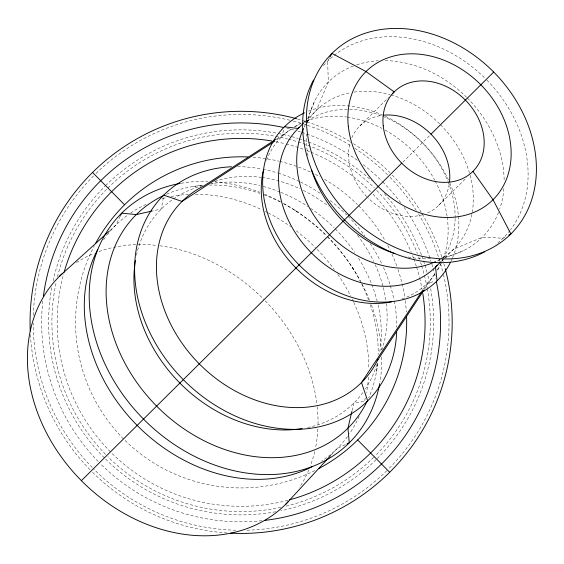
<?xml version="1.0" encoding="UTF-8"?>
<svg xmlns="http://www.w3.org/2000/svg" width="564" height="564" viewBox="0 0 564 564"><rect width="100%" height="100%" fill="white"/><g stroke="black" fill="none" stroke-linecap="round" stroke-linejoin="round"><path stroke-width="0.42" stroke-dasharray="2.82 2.11" d="M376.533 371.464L378.091 361.954M163.285 197.703L161.403 208.948L153.034 210.823M352.056 410.613L353.811 403.098L365.077 401.314M283.621 130.009L282 136.467L276.853 139.809M305.272 124.637L304.313 127.034A97.586 78.142 45.3 0 1 305.103 125.504M307.507 119.039L314.853 100.66M120.224 216.146L115.888 225.121L110.079 230.394M329.623 57.648L327.656 61.18L328.318 82.069L316.333 110.431L307.232 119.455M424.621 289.043L434.781 273.66M437.199 269.994L440.103 265.595M423.501 289.008L427.378 283.163L434.654 281.401M331.315 454.873L337.23 448.465L345.492 444.566M304.807 121.859L306.626 120.054M359.804 125.976L388.561 97.48M402.83 162.101L430.212 134.965M438.566 205.451L466.696 177.575M441.584 261.09L444.009 258.679M444.615 258.079L453.717 249.062L482.185 237.331L503.067 238.177L505.915 236.64M276.825 138.695L291.567 129.149M295.254 126.766L299.674 123.904M440.223 259.687L437.015 260.935A97.586 78.142 45.3 0 0 440.061 259.334M444.228 258.122L463.474 250.635M193.24 186.515L202.765 185.041M213.157 183.434L211.422 183.702A136.671 109.437 45.3 0 1 259.856 185.605M294.817 210.245L297.334 211.867M352.112 267.146L353.72 269.677M430.649 288.606A192.521 192.521 0 0 1 377.238 458.504M376.019 459.716A192.521 192.521 0 0 1 280.858 510.744M275.733 511.752A192.521 192.521 0 0 1 105.588 459.103M104.368 457.883A192.521 192.521 0 0 1 51.888 286.9M53.108 280.928A192.521 192.521 0 0 1 104.989 186.233M105.595 185.626A192.521 192.521 0 0 1 277.439 133.308M278.292 133.478A192.521 192.521 0 0 1 290.115 136.192M291.778 136.636A192.521 192.521 0 0 1 298.405 138.575M299.23 138.829A192.521 192.521 0 0 1 371.641 180.854M384.38 193.762A192.521 192.521 0 0 1 421.534 255.196M421.837 256.014A192.521 192.521 0 0 1 423.289 260.124M423.571 260.949A192.521 192.521 0 0 1 424.65 264.255M424.911 265.08A192.521 192.521 0 0 1 427.075 272.546M427.935 275.881A192.521 192.521 0 0 1 430.008 285.18M443.459 274.527A207.919 207.919 0 0 1 388.702 468.825M386.855 470.665A207.919 207.919 0 0 1 245.403 530.245M235.83 530.223A207.919 207.919 0 0 1 93.434 468.726M92.214 467.486A207.919 207.919 0 0 1 33.191 323.172M33.311 315.339A207.919 207.919 0 0 1 93.525 175.912M95.993 173.465A207.919 207.919 0 0 1 292.469 120.893M293.308 121.105A207.919 207.919 0 0 1 303.361 123.988M304.193 124.249A207.919 207.919 0 0 1 306.696 125.06M307.528 125.342A207.919 207.919 0 0 1 351.844 146.386M354.798 148.283A207.919 207.919 0 0 1 387.567 174.784M390.013 177.251A207.919 207.919 0 0 1 416.218 210.259M418.544 213.975A207.919 207.919 0 0 1 440.301 262.746M440.554 263.585A207.919 207.919 0 0 1 443.255 273.681M427.279 288.592A189.208 189.208 0 0 1 374.912 456.156M373.685 457.362A189.208 189.208 0 0 1 285.92 506.197M280.858 507.353A189.208 189.208 0 0 1 107.935 456.769M105.517 454.33A189.208 189.208 0 0 1 56.308 281.803M57.486 276.748A189.208 189.208 0 0 1 106.709 189.194M107.928 187.981A189.208 189.208 0 0 1 274.851 136.192M275.704 136.354A189.208 189.208 0 0 1 287.577 138.956M288.408 139.167A189.208 189.208 0 0 1 297.531 141.768M298.356 142.029A189.208 189.208 0 0 1 374.292 187.967M376.71 190.413A189.208 189.208 0 0 1 417.381 253.588M418.615 256.86A189.208 189.208 0 0 1 419.51 259.32M420.638 262.613A189.208 189.208 0 0 1 421.442 265.094M421.703 265.926A189.208 189.208 0 0 1 427.124 287.739M227.081 532.966A211.063 211.063 0 0 1 92.425 472.167M89.986 469.699A211.063 211.063 0 0 1 30.4 334.508M297.496 118.976A211.063 211.063 0 0 1 349.708 141.388M353.424 143.672A211.063 211.063 0 0 1 389.802 172.57M392.241 175.037A211.063 211.063 0 0 1 445.003 267.822M261.907 520.734A199.452 199.452 0 0 1 100.66 463.989M98.235 461.535A199.452 199.452 0 0 1 42.843 300.654M286.907 128.247A199.452 199.452 0 0 1 293.604 129.946M297.75 131.13A199.452 199.452 0 0 1 301.063 132.138M301.895 132.406A199.452 199.452 0 0 1 306.019 133.774M306.844 134.056A199.452 199.452 0 0 1 358.344 161.008M363.244 164.681A199.452 199.452 0 0 1 382.173 181.361M382.78 181.975A199.452 199.452 0 0 1 400.948 203.061M404.036 207.312A199.452 199.452 0 0 1 430.833 260.815M431.876 264.135A199.452 199.452 0 0 1 432.856 267.456M433.096 268.288A199.452 199.452 0 0 1 435.641 278.327M287.922 500.268A183.956 183.956 0 0 1 111.679 453.082M110.452 451.856A183.956 183.956 0 0 1 63.64 273.956M275.93 141.74A183.956 183.956 0 0 1 285.321 143.806M286.167 144.017A183.956 183.956 0 0 1 303.672 149.375M306.964 150.602A183.956 183.956 0 0 1 310.242 151.899M311.053 152.231A183.956 183.956 0 0 1 370.548 191.654M372.987 194.115A183.956 183.956 0 0 1 411.212 252.334M412.524 255.598A183.956 183.956 0 0 1 413.468 258.065M413.772 258.89A183.956 183.956 0 0 1 416.338 266.363M416.599 267.195A183.956 183.956 0 0 1 419.447 277.234M419.658 278.08A183.956 183.956 0 0 1 422.21 290.051M314.881 470.587A165.562 165.562 0 0 1 124.736 440.124M123.516 438.912A165.562 165.562 0 0 1 94.357 245.735M253.074 157.243A165.562 165.562 0 0 1 278.842 161.163M279.681 161.367A165.562 165.562 0 0 1 310.743 172.161M315.438 174.431A165.562 165.562 0 0 1 320.042 176.835M324.54 179.366A165.562 165.562 0 0 1 357.491 204.619M358.711 205.832A165.562 165.562 0 0 1 384.867 240.236M387.757 245.523A165.562 165.562 0 0 1 390.098 250.162M391.945 254.096A165.562 165.562 0 0 1 396.859 266.208M398.001 269.493A165.562 165.562 0 0 1 404.748 297.186M405.241 300.633A165.562 165.562 0 0 1 406.341 311.899M304.574 122.903A97.586 78.142 45.3 0 1 306.668 121.394M307.38 120.907A97.586 78.142 45.3 0 1 348.728 109.31M349.602 109.324A97.586 78.142 45.3 0 1 382.103 116.092M382.878 116.395A97.586 78.142 45.3 0 1 447.731 180.896M448.042 181.678A97.586 78.142 45.3 0 1 455.134 217.549M455.127 218.423A97.586 78.142 45.3 0 1 442.169 259.327M308.487 111.157A108.429 86.821 45.3 0 1 382.279 114.915M385.409 116.339A108.429 86.821 45.3 0 1 448.436 179.93M449.832 183.074A108.429 86.821 45.3 0 1 452.596 257.706M452.257 258.502A108.429 86.821 45.3 0 1 451.186 260.843M76.542 262.556A160.592 128.592 45.3 0 1 94.195 253.377M99.074 251.516A160.592 128.592 45.3 0 1 112.631 247.603M113.498 247.413A160.592 128.592 45.3 0 1 157.37 245.488M159.873 245.798A160.592 128.592 45.3 0 1 264.058 299.632M265.27 300.873A160.592 128.592 45.3 0 1 316.954 404.296M317.236 406.799A160.592 128.592 45.3 0 1 318.004 425.545M317.87 429.07A160.592 128.592 45.3 0 1 315.48 448.049M314.719 451.517A160.592 128.592 45.3 0 1 310.376 465.864M308.776 469.904A160.592 128.592 45.3 0 1 299.442 487.472M347.438 436.649A157.222 125.892 45.3 0 1 321.72 461.056M103.649 239.792A157.222 125.892 45.3 0 1 106.737 235.533M107.266 234.843A157.222 125.892 45.3 0 1 127.795 215.018M130.672 213.009A157.222 125.892 45.3 0 1 146.682 204.175M162.362 198.584A157.222 125.892 45.3 0 1 166.676 197.485M171.033 196.547A157.222 125.892 45.3 0 1 188.334 194.418M195.419 194.227A157.222 125.892 45.3 0 1 262.112 209.878M265.256 211.401A157.222 125.892 45.3 0 1 267.604 212.586M268.379 212.988A157.222 125.892 45.3 0 1 290.7 226.665M296.304 230.817A157.222 125.892 45.3 0 1 315.368 247.561M317.194 249.408A157.222 125.892 45.3 0 1 334.205 269.409M337.758 274.365A157.222 125.892 45.3 0 1 350.737 296.086M352.296 299.223A157.222 125.892 45.3 0 1 353.424 301.592M353.783 302.382A157.222 125.892 45.3 0 1 368.842 368.32M368.525 377.175A157.222 125.892 45.3 0 1 366.473 392.706M365.324 397.93A157.222 125.892 45.3 0 1 364.189 402.231M359.155 416.281A157.222 125.892 45.3 0 1 349.476 433.794M181.122 183.265A161.656 129.445 45.3 0 1 207.714 181.453M214.743 181.841A161.656 129.445 45.3 0 1 259.778 192.253M264.565 194.171A161.656 129.445 45.3 0 1 280.378 201.686M283.481 203.385A161.656 129.445 45.3 0 1 326.168 235.618M327.402 236.859A161.656 129.445 45.3 0 1 360.474 281.076M362.144 284.193A161.656 129.445 45.3 0 1 369.519 300.076M371.394 304.877A161.656 129.445 45.3 0 1 381.398 350.004M381.722 357.04A161.656 129.445 45.3 0 1 379.974 381.849M435.182 273.864A103.261 82.689 45.3 0 1 401.843 299.026M266.511 160.239A103.261 82.689 45.3 0 1 290.643 129.241M294.309 126.844A103.261 82.689 45.3 0 1 301.966 122.825M302.741 122.48A103.261 82.689 45.3 0 1 305.11 121.5M305.914 121.189A103.261 82.689 45.3 0 1 346.479 116.995M347.318 117.115A103.261 82.689 45.3 0 1 381.92 128.373M385.036 130.044A103.261 82.689 45.3 0 1 434.731 180.184M435.147 180.966A103.261 82.689 45.3 0 1 447.083 216.336M447.203 217.182A103.261 82.689 45.3 0 1 443.473 257.769M443.177 258.58A103.261 82.689 45.3 0 1 437.107 270.939M214.94 181.375A127.485 102.084 45.3 0 1 261.231 177.357M262.063 177.463A127.485 102.084 45.3 0 1 300.062 188.834M303.228 190.357A127.485 102.084 45.3 0 1 328.495 206.198M357.534 235.343A127.485 102.084 45.3 0 1 373.678 261.449M375.173 264.629A127.485 102.084 45.3 0 1 383.083 286.731M383.301 287.577A127.485 102.084 45.3 0 1 386.199 302.727M386.305 303.559A127.485 102.084 45.3 0 1 381.87 349.807M237.606 166.648A144.87 116.001 45.3 0 1 262.091 169.08M262.951 169.249A144.87 116.001 45.3 0 1 277.587 172.958M278.44 173.218A144.87 116.001 45.3 0 1 299.632 181.622M300.422 182.01A144.87 116.001 45.3 0 1 320.331 193.452M330.271 200.594A144.87 116.001 45.3 0 1 346.86 215.117M348.094 216.35A144.87 116.001 45.3 0 1 364.746 235.717M370.266 243.592A144.87 116.001 45.3 0 1 382.004 264.326M383.485 267.519A144.87 116.001 45.3 0 1 390.062 284.672M390.33 285.532A144.87 116.001 45.3 0 1 394.088 300.189M394.257 301.049A144.87 116.001 45.3 0 1 396.802 327.275M166.627 194.164A150.341 120.379 45.3 0 1 203.322 185.359M209.357 185.077A150.341 120.379 45.3 0 1 259.941 193.381M264.065 194.876A150.341 120.379 45.3 0 1 280.632 202.208M283.741 203.823A150.341 120.379 45.3 0 1 326.415 235.392M327.642 236.619A150.341 120.379 45.3 0 1 361.235 283.149M361.63 283.932A150.341 120.379 45.3 0 1 368.511 299.773M370.266 304.701A150.341 120.379 45.3 0 1 378.141 354.488M377.626 363.103A150.341 120.379 45.3 0 1 368.644 398.008M362.878 392.565A136.671 109.437 45.3 0 1 305.561 427.998M136.439 255.231A136.671 109.437 45.3 0 1 172.732 199.473M173.451 198.972A136.671 109.437 45.3 0 1 201.863 185.859M263.282 186.465A136.671 109.437 45.3 0 1 279.991 191.993M280.78 192.31A136.671 109.437 45.3 0 1 307.789 206.487M310.637 208.391A136.671 109.437 45.3 0 1 334.114 227.771M335.34 228.991A136.671 109.437 45.3 0 1 354.749 252.446M358.528 258.22A136.671 109.437 45.3 0 1 371.521 283.875M371.831 284.672A136.671 109.437 45.3 0 1 377.21 301.43M378.042 304.863A136.671 109.437 45.3 0 1 379.791 351.576M376.766 364.548A136.671 109.437 45.3 0 1 365.38 388.963M509.99 230.366A124.595 99.772 45.3 0 1 495.89 244.494M323.517 65.614A124.595 99.772 45.3 0 1 333.472 55.963M334.149 55.413A124.595 99.772 45.3 0 1 484.991 78.22M486.838 80.074A124.595 99.772 45.3 0 1 510.519 229.668M449.198 184.365A55.942 44.796 45.3 0 1 425.855 213.636M422.549 214.75A55.942 44.796 45.3 0 1 367.968 197.851M366.769 196.639A55.942 44.796 45.3 0 1 350.364 141.909M351.837 137.813A55.942 44.796 45.3 0 1 380.989 115.535M470.122 175.291A97.586 78.142 45.3 0 1 440.808 258.904M307.267 121.782A97.586 78.142 45.3 0 1 350.737 92.665M354.114 92.094A97.586 78.142 45.3 0 1 390.253 94.696M391.113 94.942A97.586 78.142 45.3 0 1 439.913 124.129M440.526 124.743A97.586 78.142 45.3 0 1 469.882 174.424M498.484 212.416A109.296 87.519 45.3 0 1 441.682 257.593M430.621 258.735A109.296 87.519 45.3 0 1 405.713 256.507M307.972 155.854A109.296 87.519 45.3 0 1 306.414 134.31M307.542 123.276A109.296 87.519 45.3 0 1 353.374 66.002M356.695 64.818A109.296 87.519 45.3 0 1 378.148 60.764M385.12 60.609A109.296 87.519 45.3 0 1 466.809 97.494M467.415 98.101A109.296 87.519 45.3 0 1 504.16 180.727M503.885 188.552A109.296 87.519 45.3 0 1 499.697 209.11"/><path stroke-width="0.85" d="M351.858 411.445L347.96 428.139L349.25 442.789L347.001 443.854M120.583 215.399L121.669 213.15L136.312 214.574L152.202 211.014M330.01 56.936L331.97 53.397L366.008 71.557L394.187 91.904L392.311 93.765M377.21 360.861L424.135 289.776M422.535 290.467L361.503 382.547L367.672 400.905M285.765 504.216L330.723 455.515M303.594 123.065L298.13 128.472L284.432 126.787M62.146 273.716A160.592 128.592 45.3 0 0 81.385 480.669L401.751 163.172M431.002 134.183L493.711 72.037M440.977 261.689L435.514 267.096L437.079 280.816M59.678 276.085L109.43 230.979M274.647 141.247L182.024 201.44L163.722 195.109M276.085 139.167L203.851 185.93A127.485 102.084 45.3 0 0 199.987 364.584A127.485 102.084 45.3 0 0 377.958 359.346M508.756 235.096L510.892 233.94A127.09 101.767 45.3 0 0 439.3 36.498A127.09 101.767 45.3 0 0 314.106 160.571A127.09 101.767 45.3 0 0 510.892 233.94L493.042 199.741L472.949 171.378M92.545 172.457L124.573 204.774M357.654 439.962L389.682 472.279M445.229 268.661A211.063 211.063 0 0 1 230.577 533.17M30.23 331.005A211.063 211.063 0 0 1 296.657 118.75M436.381 281.725A199.452 199.452 0 0 1 264.516 520.445M43.372 296.311A199.452 199.452 0 0 1 283.516 127.478M422.796 293.513A183.956 183.956 0 0 1 289.6 499.824M64.106 272.285A183.956 183.956 0 0 1 271.601 140.958M406.588 317.088A165.562 165.562 0 0 1 318.723 468.613M95.577 243.444A165.562 165.562 0 0 1 247.885 156.947M450.439 262.373A108.429 86.821 45.3 0 1 298.356 264.171A108.429 86.821 45.3 0 1 304.532 112.856M437.283 265.277A97.586 78.142 45.3 0 1 311.695 253.166A97.586 78.142 45.3 0 1 299.35 127.302M288.155 501.77A160.592 128.592 45.3 0 1 81.385 480.669M311.878 466.809A157.222 125.892 45.3 0 1 136.763 425.023A157.222 125.892 45.3 0 1 97.727 249.535M379.671 383.612A161.656 129.445 45.3 0 1 143.89 419.461A161.656 129.445 45.3 0 1 180.24 183.42M391.733 301.81A103.261 82.689 45.3 0 1 295.592 267.646A103.261 82.689 45.3 0 1 263.212 171.082M396.661 332.577A144.87 116.001 45.3 0 1 273.237 427.632A144.87 116.001 45.3 0 1 136.291 290.206A144.87 116.001 45.3 0 1 231.43 166.768M367.227 401.067A150.341 120.379 45.3 0 1 156.63 406.094A150.341 120.379 45.3 0 1 163.553 195.553M302.057 428.612A136.671 109.437 45.3 0 1 135.423 260.469M484.857 251.72A124.595 99.772 45.3 0 1 344.879 220.291A124.595 99.772 45.3 0 1 313.528 80.039M383.471 115.218A55.942 44.796 45.3 0 1 449.536 181.883M435.521 261.647A97.586 78.142 45.3 0 1 329.524 234.751A97.586 78.142 45.3 0 1 303.587 128.522M394.828 253.588A109.296 87.519 45.3 0 1 311.539 170.117M348.319 126.294A90.233 72.255 45.3 0 0 477.595 210.717A90.233 72.255 45.3 0 0 462.656 69.936A90.233 72.255 45.3 0 0 348.319 126.294M383.224 125.842A55.942 44.796 45.3 0 0 463.368 178.189A55.942 44.796 45.3 0 0 454.112 90.896A55.942 44.796 45.3 0 0 383.224 125.842"/></g></svg>
